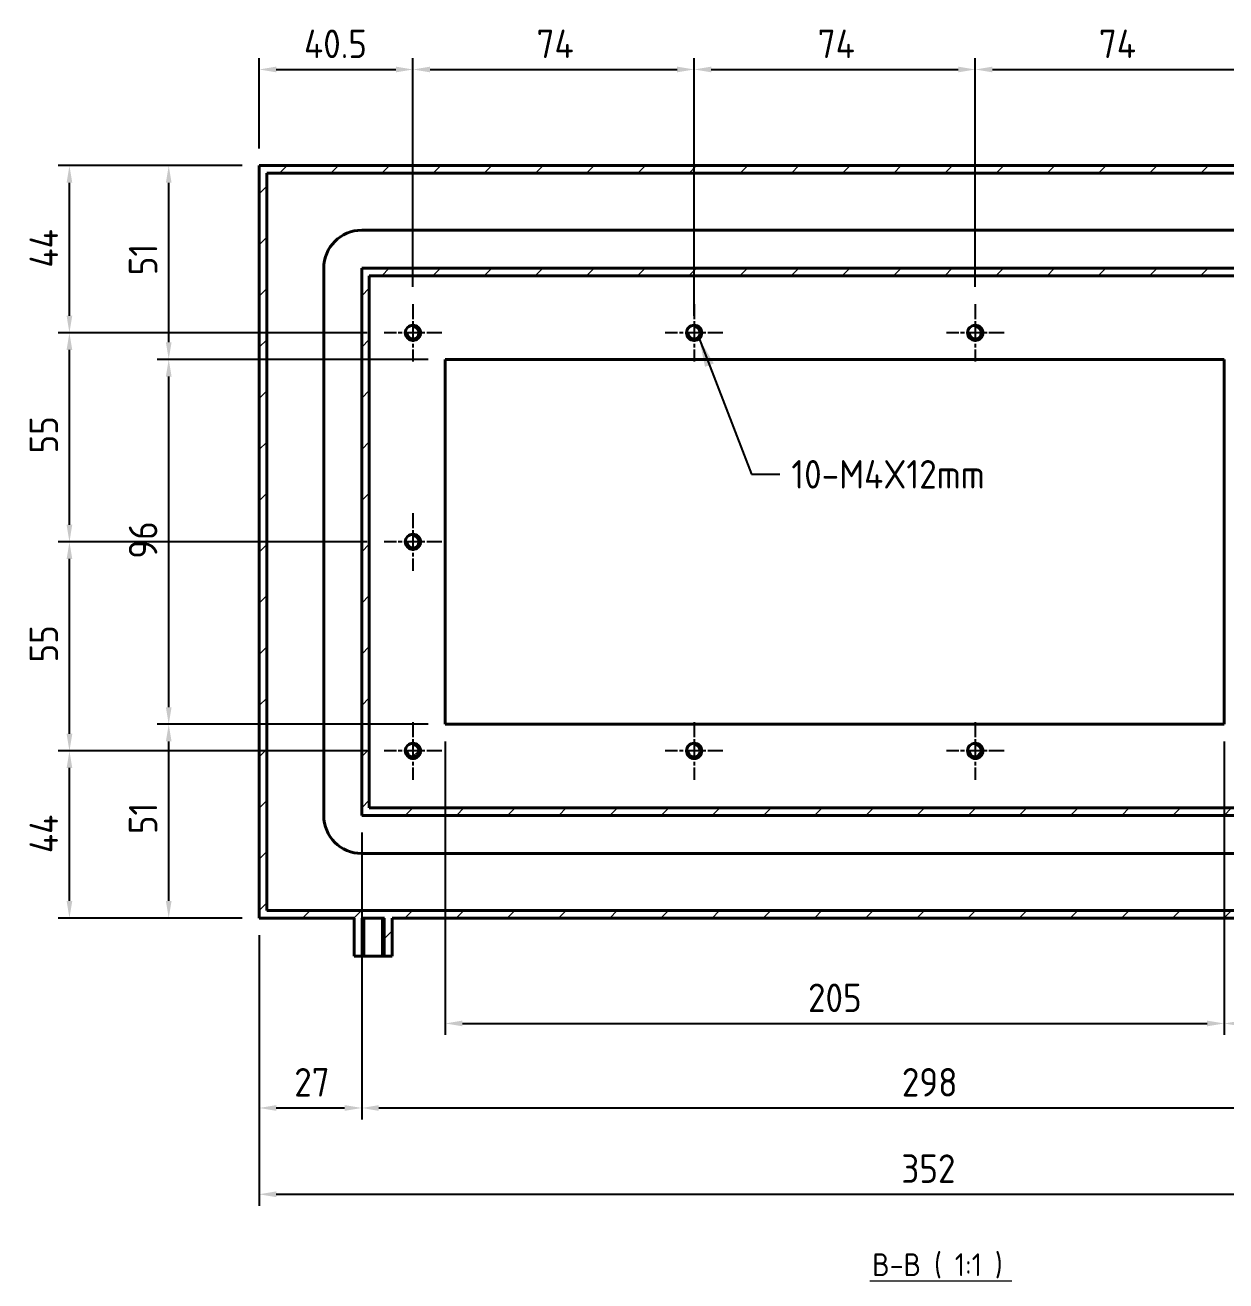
# Model space of a CAD drawing. Header units: millimetres. Extents: x 0 to 2523, y 0 to 1782.
# Drawn here: x 1937 to 2253, y 931.2 to 1261.7 of the extents above; entities that cross this region are included whole.
import ezdxf

# ---------------------------------------------------------------- set-up
doc = ezdxf.new("R2010")
doc.units = ezdxf.units.MM
doc.header["$LTSCALE"] = 3
doc.linetypes.add('CHAIN', pattern=[0.3543, 0.2362, -0.0295, 0.0591, -0.0295])
for name, color, linetype, lineweight in [('가시적인 것(ISO)', 3, 'Continuous', 40), ('가시적인 좁은 것(ISO)', 3, 'Continuous', 35), ('기호(ISO)', 5, 'Continuous', 25), ('중심 표식(ISO)', 1, 'Continuous', 25), ('치수(ISO)', 2, 'Continuous', 25), ('해치(ISO)', 7, 'Continuous', 18)]:
    doc.layers.add(name, color=color, linetype=linetype, lineweight=lineweight)
doc.styles.add('치수 텍스트_PSTEK_POSCO', font='isocp.shx')
doc.styles.add('텍스트 스타일512', font='isocp.shx')
doc.dimstyles.new('치수_PSTEK_POSCO', dxfattribs={"dimscale": 3, "dimtxt": 2.5, "dimasz": 1.5, "dimexe": 1, "dimexo": 1.5, "dimgap": 1, "dimtad": 1, "dimrnd": 1e-08, "dimdsep": 46, "dimtxsty": '치수 텍스트_PSTEK_POSCO', "dimcen": 0.09, "dimdle": 10, "dimclrd": 7, "dimclre": 7, "dimclrt": 2, "dimadec": 1, "dimazin": 2, "dimtfac": 1, "dimtmove": 0, "dimatfit": 3, "dimfxl": 0, "dimtolj": 1, "dimlwd": -1, "dimlwe": -1, "dimarcsym": 0})
doc.dimstyles.new('치수_PSTEK_POSCO$7', dxfattribs={"dimscale": 3, "dimtxt": 2.5, "dimasz": 2.5, "dimexe": 1, "dimexo": 1.5, "dimgap": 1, "dimtad": 1, "dimrnd": 1e-08, "dimdsep": 46, "dimtxsty": '치수 텍스트_PSTEK_POSCO', "dimcen": 0.09, "dimdle": 10, "dimclrd": 7, "dimclre": 7, "dimclrt": 2, "dimadec": 1, "dimazin": 2, "dimtfac": 1, "dimtmove": 0, "dimatfit": 3, "dimfxl": 0, "dimtolj": 1, "dimlwd": -1, "dimlwe": -1, "dimarcsym": 0})

# ---------------------------------------------------------------- blocks, each defined once
blk = doc.blocks.new('*D84')
at = {"layer": 'Defpoints', "color": 0, "transparency": 16777216}
for p in [(2039.08, 1249.98), (1998.58, 1224.69), (2039.08, 1188.27)]:
    blk.add_point(p, dxfattribs=at)
at = {"layer": '치수(ISO)', "color": 7, "transparency": 16777216}
for p, q in [((1998.58, 1229.19), (1998.58, 1252.98)), ((2039.08, 1192.77), (2039.08, 1252.98)), ((2003.08, 1249.98), (2034.58, 1249.98))]:
    blk.add_line(p, q, dxfattribs=at)
for points in [[(2003.08, 1250.73), (2003.08, 1249.23), (1998.58, 1249.98)], [(2034.58, 1250.73), (2034.58, 1249.23), (2039.08, 1249.98)]]:
    blk.add_solid(points, dxfattribs=at)
at = {"layer": '치수(ISO)', "color": 2, "transparency": 16777216, "insert": (2010.39, 1256.73), "char_height": 7.5, "attachment_point": 4, "style": '치수 텍스트_PSTEK_POSCO'}
blk.add_mtext('\\A1;40.5', dxfattribs=at)
blk = doc.blocks.new('*D85')
at = {"layer": 'Defpoints', "color": 0, "transparency": 16777216}
for p in [(2113.08, 1249.98), (2039.08, 1188.27), (2113.08, 1180.69)]:
    blk.add_point(p, dxfattribs=at)
at = {"layer": '치수(ISO)', "color": 7, "transparency": 16777216}
for p, q in [((2039.08, 1192.77), (2039.08, 1252.98)), ((2113.08, 1185.19), (2113.08, 1252.98)), ((2043.58, 1249.98), (2108.58, 1249.98))]:
    blk.add_line(p, q, dxfattribs=at)
for points in [[(2043.58, 1250.73), (2043.58, 1249.23), (2039.08, 1249.98)], [(2108.58, 1250.73), (2108.58, 1249.23), (2113.08, 1249.98)]]:
    blk.add_solid(points, dxfattribs=at)
at = {"layer": '치수(ISO)', "color": 2, "transparency": 16777216, "insert": (2071.61, 1256.73), "char_height": 7.5, "attachment_point": 4, "style": '치수 텍스트_PSTEK_POSCO'}
blk.add_mtext('\\A1;74', dxfattribs=at)
blk = doc.blocks.new('*D86')
at = {"layer": 'Defpoints', "color": 0, "transparency": 16777216}
for p in [(2187.08, 1249.98), (2187.08, 1188.27), (2113.08, 1180.69)]:
    blk.add_point(p, dxfattribs=at)
at = {"layer": '치수(ISO)', "color": 7, "transparency": 16777216}
for p, q in [((2113.08, 1185.19), (2113.08, 1252.98)), ((2187.08, 1192.77), (2187.08, 1252.98)), ((2117.58, 1249.98), (2182.58, 1249.98))]:
    blk.add_line(p, q, dxfattribs=at)
for points in [[(2117.58, 1250.73), (2117.58, 1249.23), (2113.08, 1249.98)], [(2182.58, 1250.73), (2182.58, 1249.23), (2187.08, 1249.98)]]:
    blk.add_solid(points, dxfattribs=at)
at = {"layer": '치수(ISO)', "color": 2, "transparency": 16777216, "insert": (2145.61, 1256.73), "char_height": 7.5, "attachment_point": 4, "style": '치수 텍스트_PSTEK_POSCO'}
blk.add_mtext('\\A1;74', dxfattribs=at)
blk = doc.blocks.new('*D87')
at = {"layer": 'Defpoints', "color": 0, "transparency": 16777216}
for p in [(2261.08, 1249.98), (2187.08, 1188.27), (2261.08, 1188.27)]:
    blk.add_point(p, dxfattribs=at)
at = {"layer": '치수(ISO)', "color": 7, "transparency": 16777216}
for p, q in [((2187.08, 1192.77), (2187.08, 1252.98)), ((2261.08, 1192.77), (2261.08, 1252.98)), ((2191.58, 1249.98), (2256.58, 1249.98))]:
    blk.add_line(p, q, dxfattribs=at)
for points in [[(2191.58, 1250.73), (2191.58, 1249.23), (2187.08, 1249.98)], [(2256.58, 1250.73), (2256.58, 1249.23), (2261.08, 1249.98)]]:
    blk.add_solid(points, dxfattribs=at)
at = {"layer": '치수(ISO)', "color": 2, "transparency": 16777216, "insert": (2219.61, 1256.73), "char_height": 7.5, "attachment_point": 4, "style": '치수 텍스트_PSTEK_POSCO'}
blk.add_mtext('\\A1;74', dxfattribs=at)
blk = doc.blocks.new('*D89')
at = {"layer": 'Defpoints', "color": 0, "transparency": 16777216}
for p in [(1974.79, 1224.69), (1998.58, 1224.69), (2047.58, 1173.69)]:
    blk.add_point(p, dxfattribs=at)
at = {"layer": '치수(ISO)', "color": 7, "transparency": 16777216}
for p, q in [((1994.08, 1224.69), (1971.79, 1224.69)), ((1974.79, 1178.19), (1974.79, 1220.19)), ((2043.08, 1173.69), (1971.79, 1173.69))]:
    blk.add_line(p, q, dxfattribs=at)
for points in [[(1974.04, 1220.19), (1975.54, 1220.19), (1974.79, 1224.69)], [(1974.04, 1178.19), (1975.54, 1178.19), (1974.79, 1173.69)]]:
    blk.add_solid(points, dxfattribs=at)
at = {"layer": '치수(ISO)', "color": 2, "transparency": 16777216, "insert": (1968.04, 1195.84), "char_height": 7.5, "attachment_point": 4, "rotation": 90, "style": '치수 텍스트_PSTEK_POSCO'}
blk.add_mtext('\\A1;51', dxfattribs=at)
blk = doc.blocks.new('*D90')
at = {"layer": 'Defpoints', "color": 0, "transparency": 16777216}
for p in [(1974.79, 1173.69), (2047.58, 1173.69), (2047.58, 1077.69)]:
    blk.add_point(p, dxfattribs=at)
at = {"layer": '치수(ISO)', "color": 7, "transparency": 16777216}
for p, q in [((2043.08, 1173.69), (1971.79, 1173.69)), ((1974.79, 1082.19), (1974.79, 1169.19)), ((2043.08, 1077.69), (1971.79, 1077.69))]:
    blk.add_line(p, q, dxfattribs=at)
for points in [[(1974.04, 1169.19), (1975.54, 1169.19), (1974.79, 1173.69)], [(1974.04, 1082.19), (1975.54, 1082.19), (1974.79, 1077.69)]]:
    blk.add_solid(points, dxfattribs=at)
at = {"layer": '치수(ISO)', "color": 2, "transparency": 16777216, "insert": (1968.04, 1121.25), "char_height": 7.5, "attachment_point": 4, "rotation": 90, "style": '치수 텍스트_PSTEK_POSCO'}
blk.add_mtext('\\A1;96', dxfattribs=at)
blk = doc.blocks.new('*D91')
at = {"layer": 'Defpoints', "color": 0, "transparency": 16777216}
for p in [(1974.79, 1077.69), (2047.58, 1077.69), (1998.58, 1026.69)]:
    blk.add_point(p, dxfattribs=at)
at = {"layer": '치수(ISO)', "color": 7, "transparency": 16777216}
for p, q in [((2043.08, 1077.69), (1971.79, 1077.69)), ((1974.79, 1031.19), (1974.79, 1073.19)), ((1994.08, 1026.69), (1971.79, 1026.69))]:
    blk.add_line(p, q, dxfattribs=at)
for points in [[(1974.04, 1073.19), (1975.54, 1073.19), (1974.79, 1077.69)], [(1974.04, 1031.19), (1975.54, 1031.19), (1974.79, 1026.69)]]:
    blk.add_solid(points, dxfattribs=at)
at = {"layer": '치수(ISO)', "color": 2, "transparency": 16777216, "insert": (1968.04, 1048.78), "char_height": 7.5, "attachment_point": 4, "rotation": 90, "style": '치수 텍스트_PSTEK_POSCO'}
blk.add_mtext('\\A1;51', dxfattribs=at)
blk = doc.blocks.new('*D92')
at = {"layer": 'Defpoints', "color": 0, "transparency": 16777216}
for p in [(1948.66, 1224.69), (1998.58, 1224.69), (2031.5, 1180.69)]:
    blk.add_point(p, dxfattribs=at)
at = {"layer": '치수(ISO)', "color": 7, "transparency": 16777216}
for p, q in [((1994.08, 1224.69), (1945.66, 1224.69)), ((1948.66, 1185.19), (1948.66, 1220.19)), ((2027, 1180.69), (1945.66, 1180.69))]:
    blk.add_line(p, q, dxfattribs=at)
for points in [[(1947.91, 1220.19), (1949.41, 1220.19), (1948.66, 1224.69)], [(1947.91, 1185.19), (1949.41, 1185.19), (1948.66, 1180.69)]]:
    blk.add_solid(points, dxfattribs=at)
at = {"layer": '치수(ISO)', "color": 2, "transparency": 16777216, "insert": (1941.91, 1197.84), "char_height": 7.5, "attachment_point": 4, "rotation": 90, "style": '치수 텍스트_PSTEK_POSCO'}
blk.add_mtext('\\A1;44', dxfattribs=at)
blk = doc.blocks.new('*D93')
at = {"layer": 'Defpoints', "color": 0, "transparency": 16777216}
for p in [(1948.66, 1180.69), (2031.5, 1180.69), (2031.5, 1125.69)]:
    blk.add_point(p, dxfattribs=at)
at = {"layer": '치수(ISO)', "color": 7, "transparency": 16777216}
for p, q in [((2027, 1180.69), (1945.66, 1180.69)), ((1948.66, 1130.19), (1948.66, 1176.19)), ((2027, 1125.69), (1945.66, 1125.69))]:
    blk.add_line(p, q, dxfattribs=at)
for points in [[(1947.91, 1176.19), (1949.41, 1176.19), (1948.66, 1180.69)], [(1947.91, 1130.19), (1949.41, 1130.19), (1948.66, 1125.69)]]:
    blk.add_solid(points, dxfattribs=at)
at = {"layer": '치수(ISO)', "color": 2, "transparency": 16777216, "insert": (1941.91, 1148.94), "char_height": 7.5, "attachment_point": 4, "rotation": 90, "style": '치수 텍스트_PSTEK_POSCO'}
blk.add_mtext('\\A1;55', dxfattribs=at)
blk = doc.blocks.new('*D94')
at = {"layer": 'Defpoints', "color": 0, "transparency": 16777216}
for p in [(1948.66, 1125.69), (2031.5, 1125.69), (2031.5, 1070.69)]:
    blk.add_point(p, dxfattribs=at)
at = {"layer": '치수(ISO)', "color": 7, "transparency": 16777216}
for p, q in [((2027, 1125.69), (1945.66, 1125.69)), ((1948.66, 1075.19), (1948.66, 1121.19)), ((2027, 1070.69), (1945.66, 1070.69))]:
    blk.add_line(p, q, dxfattribs=at)
for points in [[(1947.91, 1121.19), (1949.41, 1121.19), (1948.66, 1125.69)], [(1947.91, 1075.19), (1949.41, 1075.19), (1948.66, 1070.69)]]:
    blk.add_solid(points, dxfattribs=at)
at = {"layer": '치수(ISO)', "color": 2, "transparency": 16777216, "insert": (1941.91, 1093.94), "char_height": 7.5, "attachment_point": 4, "rotation": 90, "style": '치수 텍스트_PSTEK_POSCO'}
blk.add_mtext('\\A1;55', dxfattribs=at)
blk = doc.blocks.new('*D95')
at = {"layer": 'Defpoints', "color": 0, "transparency": 16777216}
for p in [(1948.66, 1070.69), (2031.5, 1070.69), (1998.58, 1026.69)]:
    blk.add_point(p, dxfattribs=at)
at = {"layer": '치수(ISO)', "color": 7, "transparency": 16777216}
for p, q in [((2027, 1070.69), (1945.66, 1070.69)), ((1948.66, 1031.19), (1948.66, 1066.19)), ((1994.08, 1026.69), (1945.66, 1026.69))]:
    blk.add_line(p, q, dxfattribs=at)
for points in [[(1947.91, 1066.19), (1949.41, 1066.19), (1948.66, 1070.69)], [(1947.91, 1031.19), (1949.41, 1031.19), (1948.66, 1026.69)]]:
    blk.add_solid(points, dxfattribs=at)
at = {"layer": '치수(ISO)', "color": 2, "transparency": 16777216, "insert": (1941.91, 1043.78), "char_height": 7.5, "attachment_point": 4, "rotation": 90, "style": '치수 텍스트_PSTEK_POSCO'}
blk.add_mtext('\\A1;44', dxfattribs=at)
blk = doc.blocks.new('*D96')
at = {"layer": 'Defpoints', "color": 0, "transparency": 16777216}
for p in [(2047.58, 1077.69), (2252.58, 1077.69), (2252.58, 998.97)]:
    blk.add_point(p, dxfattribs=at)
at = {"layer": '치수(ISO)', "color": 7, "transparency": 16777216}
for p, q in [((2047.58, 1073.19), (2047.58, 995.97)), ((2252.58, 1073.19), (2252.58, 995.97)), ((2052.08, 998.97), (2248.08, 998.97))]:
    blk.add_line(p, q, dxfattribs=at)
for points in [[(2052.08, 999.72), (2052.08, 998.22), (2047.58, 998.97)], [(2248.08, 999.72), (2248.08, 998.22), (2252.58, 998.97)]]:
    blk.add_solid(points, dxfattribs=at)
at = {"layer": '치수(ISO)', "color": 2, "transparency": 16777216, "insert": (2143.05, 1005.72), "char_height": 7.5, "attachment_point": 4, "style": '치수 텍스트_PSTEK_POSCO'}
blk.add_mtext('\\A1;205', dxfattribs=at)
blk = doc.blocks.new('*D97')
at = {"layer": 'Defpoints', "color": 0, "transparency": 16777216}
for p in [(2252.58, 1077.69), (2323.58, 1053.69), (2323.58, 998.97)]:
    blk.add_point(p, dxfattribs=at)
at = {"layer": '치수(ISO)', "color": 7, "transparency": 16777216}
for p, q in [((2252.58, 1073.19), (2252.58, 995.97)), ((2323.58, 1049.19), (2323.58, 995.97)), ((2257.08, 998.97), (2319.08, 998.97))]:
    blk.add_line(p, q, dxfattribs=at)
for points in [[(2257.08, 999.72), (2257.08, 998.22), (2252.58, 998.97)], [(2319.08, 999.72), (2319.08, 998.22), (2323.58, 998.97)]]:
    blk.add_solid(points, dxfattribs=at)
at = {"layer": '치수(ISO)', "color": 2, "transparency": 16777216, "insert": (2284.74, 1005.72), "char_height": 7.5, "attachment_point": 4, "style": '치수 텍스트_PSTEK_POSCO'}
blk.add_mtext('\\A1;71', dxfattribs=at)
blk = doc.blocks.new('*D101')
at = {"layer": 'Defpoints', "color": 0, "transparency": 16777216}
for p in [(2025.58, 1053.69), (1998.58, 1026.69), (2025.58, 976.73)]:
    blk.add_point(p, dxfattribs=at)
at = {"layer": '치수(ISO)', "color": 7, "transparency": 16777216}
for p, q in [((2025.58, 1049.19), (2025.58, 973.73)), ((1998.58, 1022.19), (1998.58, 973.73)), ((2003.08, 976.73), (2021.08, 976.73))]:
    blk.add_line(p, q, dxfattribs=at)
for points in [[(2003.08, 977.48), (2003.08, 975.98), (1998.58, 976.73)], [(2021.08, 977.48), (2021.08, 975.98), (2025.58, 976.73)]]:
    blk.add_solid(points, dxfattribs=at)
at = {"layer": '치수(ISO)', "color": 2, "transparency": 16777216, "insert": (2007.83, 983.49), "char_height": 7.5, "attachment_point": 4, "style": '치수 텍스트_PSTEK_POSCO'}
blk.add_mtext('\\A1;27', dxfattribs=at)
blk = doc.blocks.new('*D102')
at = {"layer": 'Defpoints', "color": 0, "transparency": 16777216}
for p in [(2025.58, 1053.69), (2323.58, 1053.69), (2323.58, 976.73)]:
    blk.add_point(p, dxfattribs=at)
at = {"layer": '치수(ISO)', "color": 7, "transparency": 16777216}
for p, q in [((2025.58, 1049.19), (2025.58, 973.73)), ((2323.58, 1049.19), (2323.58, 973.73)), ((2030.08, 976.73), (2319.08, 976.73))]:
    blk.add_line(p, q, dxfattribs=at)
for points in [[(2030.08, 977.48), (2030.08, 975.98), (2025.58, 976.73)], [(2319.08, 977.48), (2319.08, 975.98), (2323.58, 976.73)]]:
    blk.add_solid(points, dxfattribs=at)
at = {"layer": '치수(ISO)', "color": 2, "transparency": 16777216, "insert": (2167.75, 983.49), "char_height": 7.5, "attachment_point": 4, "style": '치수 텍스트_PSTEK_POSCO'}
blk.add_mtext('\\A1;298', dxfattribs=at)
blk = doc.blocks.new('*D104')
at = {"layer": 'Defpoints', "color": 0, "transparency": 16777216}
for p in [(1998.58, 1026.69), (2350.58, 1026.69), (2350.58, 954.02)]:
    blk.add_point(p, dxfattribs=at)
at = {"layer": '치수(ISO)', "color": 7, "transparency": 16777216}
for p, q in [((1998.58, 1022.19), (1998.58, 951.02)), ((2350.58, 1022.19), (2350.58, 951.02)), ((2003.08, 954.02), (2346.08, 954.02))]:
    blk.add_line(p, q, dxfattribs=at)
for points in [[(2003.08, 954.77), (2003.08, 953.27), (1998.58, 954.02)], [(2346.08, 954.77), (2346.08, 953.27), (2350.58, 954.02)]]:
    blk.add_solid(points, dxfattribs=at)
at = {"layer": '치수(ISO)', "color": 2, "transparency": 16777216, "insert": (2167.61, 960.77), "char_height": 7.5, "attachment_point": 4, "style": '치수 텍스트_PSTEK_POSCO'}
blk.add_mtext('\\A1;352', dxfattribs=at)

msp = doc.modelspace()

# ---------------------------------------------------------------- hatches: boundary and pattern name
at = {"layer": '해치(ISO)'}
h = msp.add_hatch(dxfattribs=at)
h.set_pattern_fill('ANSI31', color=256, scale=76.2, style=0)
h.set_pattern_definition([(45, (0, 0), (-6.735192, 6.735192), [])])
h.paths.add_polyline_path([(2323.5803, 1197.6876), (2025.5803, 1197.6876), (2025.5803, 1053.6876), (2323.5803, 1053.6876)])
h.paths.add_polyline_path([(2027.5803, 1055.6876), (2027.5803, 1195.6876), (2319.2907, 1195.6876), (2321.4436, 1195.6876), (2321.5803, 1195.6876), (2321.5803, 1055.6876)], flags=0)
h.paths.add_polyline_path([(2023.5804, 1026.6876), (2023.5804, 1016.6876), (2026.1221, 1016.6876), (2026.1221, 1026.6876), (2031.0385, 1026.6876), (2031.0385, 1016.6876), (2033.5802, 1016.6876), (2033.5802, 1026.6876), (2350.5803, 1026.6876), (2350.5803, 1224.6876), (1998.5803, 1224.6876), (1998.5803, 1026.6876)])
h.paths.add_polyline_path([(2348.5803, 1028.6876), (2000.5803, 1028.6876), (2000.5803, 1222.6876), (2348.5803, 1222.6876)], flags=0)
edge = h.paths.add_edge_path()
edge.add_ellipse((2113.0803, 1180.6876), major_axis=(-2, 0), ratio=1, start_angle=0, end_angle=360)
edge = h.paths.add_edge_path()
edge.add_ellipse((2261.0803, 1180.6876), major_axis=(-2, 0), ratio=1, start_angle=0, end_angle=360)
edge = h.paths.add_edge_path()
edge.add_ellipse((2187.0803, 1070.6876), major_axis=(-2, 0), ratio=1, start_angle=0, end_angle=360)
edge = h.paths.add_edge_path()
edge.add_ellipse((2039.0803, 1070.6876), major_axis=(-2, 0), ratio=1, start_angle=0, end_angle=360)
edge = h.paths.add_edge_path()
edge.add_ellipse((2113.0803, 1070.6876), major_axis=(-2, 0), ratio=1, start_angle=0, end_angle=360)
edge = h.paths.add_edge_path()
edge.add_ellipse((2261.0803, 1070.6876), major_axis=(-2, 0), ratio=1, start_angle=0, end_angle=360)
edge = h.paths.add_edge_path()
edge.add_ellipse((2261.0803, 1125.6876), major_axis=(-2, 0), ratio=1, start_angle=0, end_angle=360)
edge = h.paths.add_edge_path()
edge.add_ellipse((2187.0803, 1180.6876), major_axis=(-2, 0), ratio=1, start_angle=0, end_angle=360)
edge = h.paths.add_edge_path()
edge.add_ellipse((2039.0803, 1180.6876), major_axis=(-2, 0), ratio=1, start_angle=0, end_angle=360)
edge = h.paths.add_edge_path()
edge.add_ellipse((2039.0803, 1125.6876), major_axis=(-2, 0), ratio=1, start_angle=0, end_angle=360)

# ---------------------------------------------------------------- linework, layer by layer
at = {"layer": '가시적인 것(ISO)'}
for p, q in [((2350.5803, 1224.6876), (1998.5803, 1224.6876)), ((1998.5803, 1224.6876), (1998.5803, 1026.6876)), ((2000.5803, 1028.6876), (2000.5803, 1222.6876)), ((2000.5803, 1222.6876), (2348.5803, 1222.6876)), ((2323.5803, 1207.6876), (2025.5803, 1207.6876)), ((2015.5803, 1197.6876), (2015.5803, 1053.6876)), ((2323.5803, 1197.6876), (2025.5803, 1197.6876)), ((2025.5803, 1197.6876), (2025.5803, 1053.6876)), ((2027.5803, 1055.6876), (2027.5803, 1195.6876)), ((2027.5803, 1195.6876), (2321.5803, 1195.6876)), ((2047.5803, 1077.6876), (2047.5803, 1173.6876)), ((2047.5803, 1173.6876), (2252.5803, 1173.6876)), ((2252.5803, 1173.6876), (2252.5803, 1077.6876)), ((2252.5803, 1077.6876), (2047.5803, 1077.6876)), ((2321.5803, 1055.6876), (2027.5803, 1055.6876)), ((2025.5803, 1053.6876), (2323.5803, 1053.6876)), ((2025.5803, 1043.6876), (2323.5803, 1043.6876)), ((2348.5803, 1028.6876), (2000.5803, 1028.6876)), ((1998.5803, 1026.6876), (2023.5804, 1026.6876)), ((2023.5804, 1026.6876), (2023.5804, 1016.6876)), ((2025.5805, 1026.6876), (2031.5801, 1026.6876)), ((2026.1221, 1016.6876), (2026.1221, 1026.6876)), ((2026.1221, 1026.6876), (2031.0385, 1026.6876)), ((2031.0385, 1026.6876), (2031.0385, 1016.6876)), ((2033.5802, 1016.6876), (2033.5802, 1026.6876)), ((2033.5802, 1026.6876), (2350.5803, 1026.6876)), ((2023.5804, 1016.6876), (2026.1221, 1016.6876)), ((2031.0385, 1016.6876), (2026.1221, 1016.6876)), ((2031.0385, 1016.6876), (2033.5802, 1016.6876))]:
    msp.add_line(p, q, dxfattribs=at)
for centre in [(2039.0803, 1180.6876), (2113.0803, 1180.6876), (2187.0803, 1180.6876), (2039.0803, 1125.6876), (2039.0803, 1070.6876), (2113.0803, 1070.6876), (2187.0803, 1070.6876)]:
    msp.add_circle(centre, 2, dxfattribs=at)
for centre, start, end in [((2025.5803, 1197.6876), 90, 180), ((2025.5803, 1053.6876), 180, 270)]:
    msp.add_arc(centre, 10, start, end, dxfattribs=at)
at = {"layer": '가시적인 좁은 것(ISO)'}
for p, q in [((2025.5805, 1026.6876), (2025.5805, 1016.6876)), ((2031.5801, 1016.6876), (2031.5801, 1026.6876))]:
    msp.add_line(p, q, dxfattribs=at)
for centre in [(2039.0803, 1180.6876), (2113.0803, 1180.6876), (2187.0803, 1180.6876), (2039.0803, 1125.6876), (2039.0803, 1125.6876), (2039.0803, 1070.6876), (2113.0803, 1070.6876), (2187.0803, 1070.6876)]:
    msp.add_arc(centre, 1.582, 170, 80, dxfattribs=at)
at = {"layer": '기호(ISO)', "color": 7, "lineweight": 18}
msp.add_line((2159.3317, 931.2339), (2196.669, 931.2339), dxfattribs=at)
at = {"layer": '중심 표식(ISO)', "linetype": 'CHAIN', "ltscale": 5.616683}
for p, q in [((2039.0803, 1188.2696), (2039.0803, 1173.1056)), ((2113.0803, 1188.2696), (2113.0803, 1173.1056)), ((2187.0803, 1188.2696), (2187.0803, 1173.1056)), ((2046.6623, 1180.6876), (2031.4983, 1180.6876)), ((2120.6623, 1180.6876), (2105.4983, 1180.6876)), ((2194.6623, 1180.6876), (2179.4983, 1180.6876)), ((2039.0803, 1133.2696), (2039.0803, 1118.1056)), ((2046.6623, 1125.6876), (2031.4983, 1125.6876)), ((2039.0803, 1078.2696), (2039.0803, 1063.1056)), ((2113.0803, 1078.2696), (2113.0803, 1063.1056)), ((2187.0803, 1078.2696), (2187.0803, 1063.1056)), ((2046.6623, 1070.6876), (2031.4983, 1070.6876)), ((2120.6623, 1070.6876), (2105.4983, 1070.6876)), ((2194.6623, 1070.6876), (2179.4983, 1070.6876))]:
    msp.add_line(p, q, dxfattribs=at)

# ---------------------------------------------------------------- texts
at = {"layer": '기호(ISO)', "color": 2, "insert": (2138.6627, 1143.4623), "char_height": 7.5, "width": 62.511921, "attachment_point": 4, "style": '치수 텍스트_PSTEK_POSCO'}
msp.add_mtext('{\\fISOCP|b0|i0;\\H7.5000;10-M4X12mm}', dxfattribs=at)
at = {"layer": '기호(ISO)', "color": 7, "insert": (2159.9557, 931.8973), "char_height": 6, "attachment_point": 7, "style": '텍스트 스타일512'}
msp.add_mtext('B-B ( 1:1 )', dxfattribs=at)

# ---------------------------------------------------------------- dimensions: what is measured, and where the dimension line sits
at = {"layer": '치수(ISO)', "color": 7}
for base, p1, p2, angle, picture, middle in [((2039.0803, 1249.9828), (1998.5803, 1224.6876), (2039.0803, 1188.2696), 180, '*D84', (2018.8003, 1249.9828)), ((2113.0803, 1249.9828), (2039.0803, 1188.2696), (2113.0803, 1180.6876), 180, '*D85', (2076.1103, 1249.9828)), ((2187.0803, 1249.9828), (2113.0803, 1180.6876), (2187.0803, 1188.2696), 180, '*D86', (2150.1103, 1249.9828)), ((2261.0803, 1249.9828), (2187.0803, 1188.2696), (2261.0803, 1188.2696), 180, '*D87', (2224.1103, 1249.9828)), ((1948.6627, 1224.6876), (2031.4983, 1180.6876), (1998.5803, 1224.6876), 90, '*D92', (1948.6627, 1202.7176)), ((1974.7881, 1224.6876), (2047.5803, 1173.6876), (1998.5803, 1224.6876), 90, '*D89', (1974.7881, 1199.2176)), ((1948.6627, 1180.6876), (2031.4983, 1125.6876), (2031.4983, 1180.6876), 90, '*D93', (1948.6627, 1153.2176)), ((1974.7881, 1173.6876), (2047.5803, 1077.6876), (2047.5803, 1173.6876), 90, '*D90', (1974.7881, 1125.7176)), ((1948.6627, 1125.6876), (2031.4983, 1070.6876), (2031.4983, 1125.6876), 90, '*D94', (1948.6627, 1098.2176)), ((1974.7881, 1077.6876), (1998.5803, 1026.6876), (2047.5803, 1077.6876), 90, '*D91', (1974.7881, 1052.1576)), ((2252.5803, 998.9717), (2047.5803, 1077.6876), (2252.5803, 1077.6876), 180, '*D96', (2150.0503, 998.9717)), ((2323.5803, 998.9717), (2252.5803, 1077.6876), (2323.5803, 1053.6876), 180, '*D97', (2288.1103, 998.9717)), ((1948.6627, 1070.6876), (1998.5803, 1026.6876), (2031.4983, 1070.6876), 90, '*D95', (1948.6627, 1048.6576)), ((2025.5803, 976.7348), (1998.5803, 1026.6876), (2025.5803, 1053.6876), 180, '*D101', (2012.0503, 976.7348)), ((2323.5803, 976.7348), (2025.5803, 1053.6876), (2323.5803, 1053.6876), 180, '*D102', (2174.6103, 976.7348)), ((2350.5803, 954.0151), (1998.5803, 1026.6876), (2350.5803, 1026.6876), 180, '*D104', (2174.5803, 954.0151))]:
    dim = msp.add_linear_dim(base=base, p1=p1, p2=p2, angle=angle, dimstyle='치수_PSTEK_POSCO', override={"dimdec": 2, "dimtp": 0, "dimtm": 0, "dimtdec": 2, "dimtofl": 0, "dimatfit": 1}, dxfattribs=at)
    dim.commit()
    dim.dimension.update_dxf_attribs({"geometry": picture, "text_midpoint": middle, "dimtype": 160})

# ---------------------------------------------------------------- leaders
at = {"layer": '기호(ISO)', "color": 7, "annotation_type": 0, "has_hookline": 1, "hookline_direction": 0, "text_width": 60.1356}
msp.add_leader([(2114.4042, 1179.1885), (2128.1627, 1143.4623), (2135.6627, 1143.4623)], dimstyle='치수_PSTEK_POSCO$7', override={"dimtad": 0}, dxfattribs=at)

doc.saveas('drawing.dxf')
